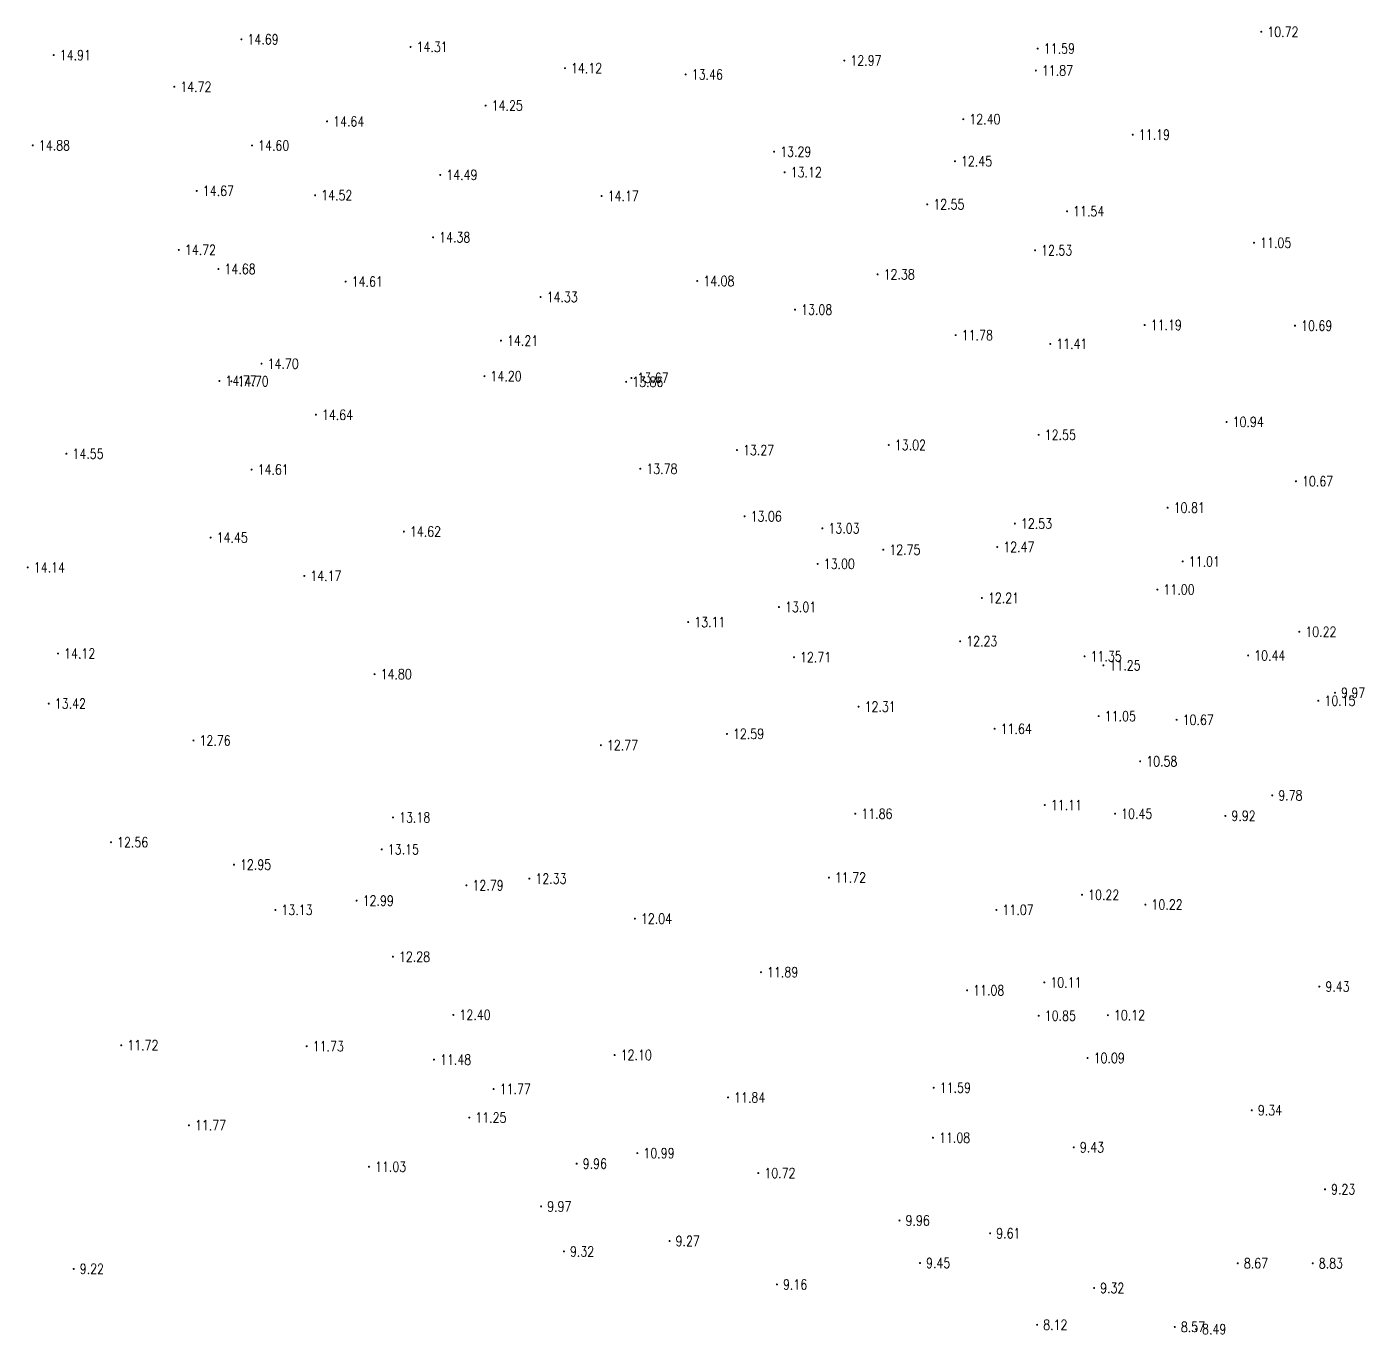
# Model space of a CAD drawing. Extents: x 476861 to 479475, y 2367369 to 2370541.
# Drawn here: x 478182.2 to 478314.7, y 2368228.1 to 2368357.6 of the extents above; entities that cross this region are included whole.
import ezdxf
from ezdxf.enums import TextEntityAlignment as Align

# ---------------------------------------------------------------- set-up
doc = ezdxf.new("R2010")
doc.units = 0
doc.header["$LTSCALE"] = 0.5
doc.layers.get('0').update_dxf_attribs({"linetype": 'CONTINUOUS'})
doc.layers.add('GCD', color=1, linetype='CONTINUOUS')
doc.styles.add('HZ', font='rs.shx', dxfattribs={"width": 0.8, "bigfont": 'hztxt.shx'})

# ---------------------------------------------------------------- blocks, each defined once
blk = doc.blocks.new('GC200')
at = {"linetype": 'Continuous', "const_width": 0.2, "flags": 128}
blk.add_lwpolyline([(-0.1, 0, 1), (0.1, 0, 1)], format="xyb", close=True, dxfattribs=at)

msp = doc.modelspace()

# ---------------------------------------------------------------- block references
at = {"layer": 'GCD', "linetype": 'Continuous'}
ref = msp.add_blockref('GC200', (478304.53, 2368357.055, 10.723), dxfattribs=dict(at, xscale=0.5, yscale=0.5, zscale=0.5))
ref.add_attrib('height', '10.72', dxfattribs={"linetype": 'Continuous', "height": 1, "style": 'HZ', "width": 0.8}).set_placement((478305.13, 2368357.055, 10.723), align=Align.MIDDLE_LEFT)
ref = msp.add_blockref('GC200', (478203.507, 2368356.311, 14.692), dxfattribs=dict(at, xscale=0.5, yscale=0.5, zscale=0.5))
ref.add_attrib('height', '14.69', dxfattribs={"linetype": 'Continuous', "height": 1, "style": 'HZ', "width": 0.8}).set_placement((478204.107, 2368356.311, 14.692), align=Align.MIDDLE_LEFT)
ref = msp.add_blockref('GC200', (478220.256, 2368355.558, 14.306), dxfattribs=dict(at, xscale=0.5, yscale=0.5, zscale=0.5))
ref.add_attrib('height', '14.31', dxfattribs={"linetype": 'Continuous', "height": 1, "style": 'HZ', "width": 0.8}).set_placement((478220.856, 2368355.558, 14.306), align=Align.MIDDLE_LEFT)
ref = msp.add_blockref('GC200', (478184.911, 2368354.748, 14.908), dxfattribs=dict(at, xscale=0.5, yscale=0.5, zscale=0.5))
ref.add_attrib('height', '14.91', dxfattribs={"linetype": 'Continuous', "height": 1, "style": 'HZ', "width": 0.8}).set_placement((478185.511, 2368354.748, 14.908), align=Align.MIDDLE_LEFT)
ref = msp.add_blockref('GC200', (478282.385, 2368355.396, 11.589), dxfattribs=dict(at, xscale=0.5, yscale=0.5, zscale=0.5))
ref.add_attrib('height', '11.59', dxfattribs={"linetype": 'Continuous', "height": 1, "style": 'HZ', "width": 0.8}).set_placement((478282.985, 2368355.396, 11.589), align=Align.MIDDLE_LEFT)
ref = msp.add_blockref('GC200', (478235.553, 2368353.454, 14.116), dxfattribs=dict(at, xscale=0.5, yscale=0.5, zscale=0.5))
ref.add_attrib('height', '14.12', dxfattribs={"linetype": 'Continuous', "height": 1, "style": 'HZ', "width": 0.8}).set_placement((478236.153, 2368353.454, 14.116), align=Align.MIDDLE_LEFT)
ref = msp.add_blockref('GC200', (478263.226, 2368354.208, 12.966), dxfattribs=dict(at, xscale=0.5, yscale=0.5, zscale=0.5))
ref.add_attrib('height', '12.97', dxfattribs={"linetype": 'Continuous', "height": 1, "style": 'HZ', "width": 0.8}).set_placement((478263.826, 2368354.208, 12.966), align=Align.MIDDLE_LEFT)
ref = msp.add_blockref('GC200', (478282.2, 2368353.222, 11.872), dxfattribs=dict(at, xscale=0.5, yscale=0.5, zscale=0.5))
ref.add_attrib('height', '11.87', dxfattribs={"linetype": 'Continuous', "height": 1, "style": 'HZ', "width": 0.8}).set_placement((478282.8, 2368353.222, 11.872), align=Align.MIDDLE_LEFT)
ref = msp.add_blockref('GC200', (478196.853, 2368351.612, 14.723), dxfattribs=dict(at, xscale=0.5, yscale=0.5, zscale=0.5))
ref.add_attrib('height', '14.72', dxfattribs={"linetype": 'Continuous', "height": 1, "style": 'HZ', "width": 0.8}).set_placement((478197.453, 2368351.612, 14.723), align=Align.MIDDLE_LEFT)
ref = msp.add_blockref('GC200', (478247.513, 2368352.833, 13.456), dxfattribs=dict(at, xscale=0.5, yscale=0.5, zscale=0.5))
ref.add_attrib('height', '13.46', dxfattribs={"linetype": 'Continuous', "height": 1, "style": 'HZ', "width": 0.8}).set_placement((478248.113, 2368352.833, 13.456), align=Align.MIDDLE_LEFT)
ref = msp.add_blockref('GC200', (478227.694, 2368349.755, 14.253), dxfattribs=dict(at, xscale=0.5, yscale=0.5, zscale=0.5))
ref.add_attrib('height', '14.25', dxfattribs={"linetype": 'Continuous', "height": 1, "style": 'HZ', "width": 0.8}).set_placement((478228.294, 2368349.755, 14.253), align=Align.MIDDLE_LEFT)
ref = msp.add_blockref('GC200', (478211.989, 2368348.184, 14.636), dxfattribs=dict(at, xscale=0.5, yscale=0.5, zscale=0.5))
ref.add_attrib('height', '14.64', dxfattribs={"linetype": 'Continuous', "height": 1, "style": 'HZ', "width": 0.8}).set_placement((478212.589, 2368348.184, 14.636), align=Align.MIDDLE_LEFT)
ref = msp.add_blockref('GC200', (478275.01, 2368348.403, 12.395), dxfattribs=dict(at, xscale=0.5, yscale=0.5, zscale=0.5))
ref.add_attrib('height', '12.40', dxfattribs={"linetype": 'Continuous', "height": 1, "style": 'HZ', "width": 0.8}).set_placement((478275.61, 2368348.403, 12.395), align=Align.MIDDLE_LEFT)
ref = msp.add_blockref('GC200', (478291.798, 2368346.865, 11.193), dxfattribs=dict(at, xscale=0.5, yscale=0.5, zscale=0.5))
ref.add_attrib('height', '11.19', dxfattribs={"linetype": 'Continuous', "height": 1, "style": 'HZ', "width": 0.8}).set_placement((478292.398, 2368346.865, 11.193), align=Align.MIDDLE_LEFT)
ref = msp.add_blockref('GC200', (478182.84, 2368345.805, 14.876), dxfattribs=dict(at, xscale=0.5, yscale=0.5, zscale=0.5))
ref.add_attrib('height', '14.88', dxfattribs={"linetype": 'Continuous', "height": 1, "style": 'HZ', "width": 0.8}).set_placement((478183.44, 2368345.805, 14.876), align=Align.MIDDLE_LEFT)
ref = msp.add_blockref('GC200', (478204.56, 2368345.798, 14.6), dxfattribs=dict(at, xscale=0.5, yscale=0.5, zscale=0.5))
ref.add_attrib('height', '14.60', dxfattribs={"linetype": 'Continuous', "height": 1, "style": 'HZ', "width": 0.8}).set_placement((478205.16, 2368345.798, 14.6), align=Align.MIDDLE_LEFT)
ref = msp.add_blockref('GC200', (478256.275, 2368345.178, 13.29), dxfattribs=dict(at, xscale=0.5, yscale=0.5, zscale=0.5))
ref.add_attrib('height', '13.29', dxfattribs={"linetype": 'Continuous', "height": 1, "style": 'HZ', "width": 0.8}).set_placement((478256.875, 2368345.178, 13.29), align=Align.MIDDLE_LEFT)
ref = msp.add_blockref('GC200', (478274.182, 2368344.241, 12.448), dxfattribs=dict(at, xscale=0.5, yscale=0.5, zscale=0.5))
ref.add_attrib('height', '12.45', dxfattribs={"linetype": 'Continuous', "height": 1, "style": 'HZ', "width": 0.8}).set_placement((478274.782, 2368344.241, 12.448), align=Align.MIDDLE_LEFT)
ref = msp.add_blockref('GC200', (478223.197, 2368342.888, 14.488), dxfattribs=dict(at, xscale=0.5, yscale=0.5, zscale=0.5))
ref.add_attrib('height', '14.49', dxfattribs={"linetype": 'Continuous', "height": 1, "style": 'HZ', "width": 0.8}).set_placement((478223.797, 2368342.888, 14.488), align=Align.MIDDLE_LEFT)
ref = msp.add_blockref('GC200', (478257.314, 2368343.145, 13.118), dxfattribs=dict(at, xscale=0.5, yscale=0.5, zscale=0.5))
ref.add_attrib('height', '13.12', dxfattribs={"linetype": 'Continuous', "height": 1, "style": 'HZ', "width": 0.8}).set_placement((478257.914, 2368343.145, 13.118), align=Align.MIDDLE_LEFT)
ref = msp.add_blockref('GC200', (478199.083, 2368341.305, 14.672), dxfattribs=dict(at, xscale=0.5, yscale=0.5, zscale=0.5))
ref.add_attrib('height', '14.67', dxfattribs={"linetype": 'Continuous', "height": 1, "style": 'HZ', "width": 0.8}).set_placement((478199.683, 2368341.305, 14.672), align=Align.MIDDLE_LEFT)
ref = msp.add_blockref('GC200', (478210.81, 2368340.873, 14.515), dxfattribs=dict(at, xscale=0.5, yscale=0.5, zscale=0.5))
ref.add_attrib('height', '14.52', dxfattribs={"linetype": 'Continuous', "height": 1, "style": 'HZ', "width": 0.8}).set_placement((478211.41, 2368340.873, 14.515), align=Align.MIDDLE_LEFT)
ref = msp.add_blockref('GC200', (478239.184, 2368340.795, 14.171), dxfattribs=dict(at, xscale=0.5, yscale=0.5, zscale=0.5))
ref.add_attrib('height', '14.17', dxfattribs={"linetype": 'Continuous', "height": 1, "style": 'HZ', "width": 0.8}).set_placement((478239.784, 2368340.795, 14.171), align=Align.MIDDLE_LEFT)
ref = msp.add_blockref('GC200', (478271.442, 2368339.968, 12.549), dxfattribs=dict(at, xscale=0.5, yscale=0.5, zscale=0.5))
ref.add_attrib('height', '12.55', dxfattribs={"linetype": 'Continuous', "height": 1, "style": 'HZ', "width": 0.8}).set_placement((478272.042, 2368339.968, 12.549), align=Align.MIDDLE_LEFT)
ref = msp.add_blockref('GC200', (478285.294, 2368339.286, 11.541), dxfattribs=dict(at, xscale=0.5, yscale=0.5, zscale=0.5))
ref.add_attrib('height', '11.54', dxfattribs={"linetype": 'Continuous', "height": 1, "style": 'HZ', "width": 0.8}).set_placement((478285.894, 2368339.286, 11.541), align=Align.MIDDLE_LEFT)
ref = msp.add_blockref('GC200', (478222.493, 2368336.706, 14.381), dxfattribs=dict(at, xscale=0.5, yscale=0.5, zscale=0.5))
ref.add_attrib('height', '14.38', dxfattribs={"linetype": 'Continuous', "height": 1, "style": 'HZ', "width": 0.8}).set_placement((478223.093, 2368336.706, 14.381), align=Align.MIDDLE_LEFT)
ref = msp.add_blockref('GC200', (478303.818, 2368336.165, 11.054), dxfattribs=dict(at, xscale=0.5, yscale=0.5, zscale=0.5))
ref.add_attrib('height', '11.05', dxfattribs={"linetype": 'Continuous', "height": 1, "style": 'HZ', "width": 0.8}).set_placement((478304.418, 2368336.165, 11.054), align=Align.MIDDLE_LEFT)
ref = msp.add_blockref('GC200', (478197.305, 2368335.458, 14.715), dxfattribs=dict(at, xscale=0.5, yscale=0.5, zscale=0.5))
ref.add_attrib('height', '14.72', dxfattribs={"linetype": 'Continuous', "height": 1, "style": 'HZ', "width": 0.8}).set_placement((478197.905, 2368335.458, 14.715), align=Align.MIDDLE_LEFT)
ref = msp.add_blockref('GC200', (478282.123, 2368335.418, 12.529), dxfattribs=dict(at, xscale=0.5, yscale=0.5, zscale=0.5))
ref.add_attrib('height', '12.53', dxfattribs={"linetype": 'Continuous', "height": 1, "style": 'HZ', "width": 0.8}).set_placement((478282.723, 2368335.418, 12.529), align=Align.MIDDLE_LEFT)
ref = msp.add_blockref('GC200', (478201.23, 2368333.567, 14.684), dxfattribs=dict(at, xscale=0.5, yscale=0.5, zscale=0.5))
ref.add_attrib('height', '14.68', dxfattribs={"linetype": 'Continuous', "height": 1, "style": 'HZ', "width": 0.8}).set_placement((478201.83, 2368333.567, 14.684), align=Align.MIDDLE_LEFT)
ref = msp.add_blockref('GC200', (478266.519, 2368333.032, 12.378), dxfattribs=dict(at, xscale=0.5, yscale=0.5, zscale=0.5))
ref.add_attrib('height', '12.38', dxfattribs={"linetype": 'Continuous', "height": 1, "style": 'HZ', "width": 0.8}).set_placement((478267.119, 2368333.032, 12.378), align=Align.MIDDLE_LEFT)
ref = msp.add_blockref('GC200', (478213.827, 2368332.322, 14.612), dxfattribs=dict(at, xscale=0.5, yscale=0.5, zscale=0.5))
ref.add_attrib('height', '14.61', dxfattribs={"linetype": 'Continuous', "height": 1, "style": 'HZ', "width": 0.8}).set_placement((478214.427, 2368332.322, 14.612), align=Align.MIDDLE_LEFT)
ref = msp.add_blockref('GC200', (478248.653, 2368332.379, 14.077), dxfattribs=dict(at, xscale=0.5, yscale=0.5, zscale=0.5))
ref.add_attrib('height', '14.08', dxfattribs={"linetype": 'Continuous', "height": 1, "style": 'HZ', "width": 0.8}).set_placement((478249.253, 2368332.379, 14.077), align=Align.MIDDLE_LEFT)
ref = msp.add_blockref('GC200', (478233.135, 2368330.793, 14.332), dxfattribs=dict(at, xscale=0.5, yscale=0.5, zscale=0.5))
ref.add_attrib('height', '14.33', dxfattribs={"linetype": 'Continuous', "height": 1, "style": 'HZ', "width": 0.8}).set_placement((478233.735, 2368330.793, 14.332), align=Align.MIDDLE_LEFT)
ref = msp.add_blockref('GC200', (478258.346, 2368329.542, 13.082), dxfattribs=dict(at, xscale=0.5, yscale=0.5, zscale=0.5))
ref.add_attrib('height', '13.08', dxfattribs={"linetype": 'Continuous', "height": 1, "style": 'HZ', "width": 0.8}).set_placement((478258.946, 2368329.542, 13.082), align=Align.MIDDLE_LEFT)
ref = msp.add_blockref('GC200', (478292.975, 2368328.021, 11.185), dxfattribs=dict(at, xscale=0.5, yscale=0.5, zscale=0.5))
ref.add_attrib('height', '11.19', dxfattribs={"linetype": 'Continuous', "height": 1, "style": 'HZ', "width": 0.8}).set_placement((478293.575, 2368328.021, 11.185), align=Align.MIDDLE_LEFT)
ref = msp.add_blockref('GC200', (478307.872, 2368327.959, 10.686), dxfattribs=dict(at, xscale=0.5, yscale=0.5, zscale=0.5))
ref.add_attrib('height', '10.69', dxfattribs={"linetype": 'Continuous', "height": 1, "style": 'HZ', "width": 0.8}).set_placement((478308.472, 2368327.959, 10.686), align=Align.MIDDLE_LEFT)
ref = msp.add_blockref('GC200', (478229.216, 2368326.474, 14.208), dxfattribs=dict(at, xscale=0.5, yscale=0.5, zscale=0.5))
ref.add_attrib('height', '14.21', dxfattribs={"linetype": 'Continuous', "height": 1, "style": 'HZ', "width": 0.8}).set_placement((478229.816, 2368326.474, 14.208), align=Align.MIDDLE_LEFT)
ref = msp.add_blockref('GC200', (478274.258, 2368327.016, 11.775), dxfattribs=dict(at, xscale=0.5, yscale=0.5, zscale=0.5))
ref.add_attrib('height', '11.78', dxfattribs={"linetype": 'Continuous', "height": 1, "style": 'HZ', "width": 0.8}).set_placement((478274.858, 2368327.016, 11.775), align=Align.MIDDLE_LEFT)
ref = msp.add_blockref('GC200', (478283.623, 2368326.152, 11.414), dxfattribs=dict(at, xscale=0.5, yscale=0.5, zscale=0.5))
ref.add_attrib('height', '11.41', dxfattribs={"linetype": 'Continuous', "height": 1, "style": 'HZ', "width": 0.8}).set_placement((478284.223, 2368326.152, 11.414), align=Align.MIDDLE_LEFT)
ref = msp.add_blockref('GC200', (478205.496, 2368324.187, 14.702), dxfattribs=dict(at, xscale=0.5, yscale=0.5, zscale=0.5))
ref.add_attrib('height', '14.70', dxfattribs={"linetype": 'Continuous', "height": 1, "style": 'HZ', "width": 0.8}).set_placement((478206.096, 2368324.187, 14.702), align=Align.MIDDLE_LEFT)
ref = msp.add_blockref('GC200', (478201.33, 2368322.484, 14.768), dxfattribs=dict(at, xscale=0.5, yscale=0.5, zscale=0.5))
ref.add_attrib('height', '14.77', dxfattribs={"linetype": 'Continuous', "height": 1, "style": 'HZ', "width": 0.8}).set_placement((478201.93, 2368322.484, 14.768), align=Align.MIDDLE_LEFT)
ref = msp.add_blockref('GC200', (478202.52, 2368322.444, 14.704), dxfattribs=dict(at, xscale=0.5, yscale=0.5, zscale=0.5))
ref.add_attrib('height', '14.70', dxfattribs={"linetype": 'Continuous', "height": 1, "style": 'HZ', "width": 0.8}).set_placement((478203.12, 2368322.444, 14.704), align=Align.MIDDLE_LEFT)
ref = msp.add_blockref('GC200', (478227.58, 2368322.955, 14.199), dxfattribs=dict(at, xscale=0.5, yscale=0.5, zscale=0.5))
ref.add_attrib('height', '14.20', dxfattribs={"linetype": 'Continuous', "height": 1, "style": 'HZ', "width": 0.8}).set_placement((478228.18, 2368322.955, 14.199), align=Align.MIDDLE_LEFT)
ref = msp.add_blockref('GC200', (478242.138, 2368322.782, 13.666), dxfattribs=dict(at, xscale=0.5, yscale=0.5, zscale=0.5))
ref.add_attrib('height', '13.67', dxfattribs={"linetype": 'Continuous', "height": 1, "style": 'HZ', "width": 0.8}).set_placement((478242.738, 2368322.782, 13.666), align=Align.MIDDLE_LEFT)
ref = msp.add_blockref('GC200', (478241.616, 2368322.394, 13.86), dxfattribs=dict(at, xscale=0.5, yscale=0.5, zscale=0.5))
ref.add_attrib('height', '13.86', dxfattribs={"linetype": 'Continuous', "height": 1, "style": 'HZ', "width": 0.8}).set_placement((478242.216, 2368322.394, 13.86), align=Align.MIDDLE_LEFT)
ref = msp.add_blockref('GC200', (478210.88, 2368319.133, 14.637), dxfattribs=dict(at, xscale=0.5, yscale=0.5, zscale=0.5))
ref.add_attrib('height', '14.64', dxfattribs={"linetype": 'Continuous', "height": 1, "style": 'HZ', "width": 0.8}).set_placement((478211.48, 2368319.133, 14.637), align=Align.MIDDLE_LEFT)
ref = msp.add_blockref('GC200', (478282.481, 2368317.147, 12.553), dxfattribs=dict(at, xscale=0.5, yscale=0.5, zscale=0.5))
ref.add_attrib('height', '12.55', dxfattribs={"linetype": 'Continuous', "height": 1, "style": 'HZ', "width": 0.8}).set_placement((478283.081, 2368317.147, 12.553), align=Align.MIDDLE_LEFT)
ref = msp.add_blockref('GC200', (478301.093, 2368318.425, 10.943), dxfattribs=dict(at, xscale=0.5, yscale=0.5, zscale=0.5))
ref.add_attrib('height', '10.94', dxfattribs={"linetype": 'Continuous', "height": 1, "style": 'HZ', "width": 0.8}).set_placement((478301.693, 2368318.425, 10.943), align=Align.MIDDLE_LEFT)
ref = msp.add_blockref('GC200', (478267.633, 2368316.142, 13.022), dxfattribs=dict(at, xscale=0.5, yscale=0.5, zscale=0.5))
ref.add_attrib('height', '13.02', dxfattribs={"linetype": 'Continuous', "height": 1, "style": 'HZ', "width": 0.8}).set_placement((478268.233, 2368316.142, 13.022), align=Align.MIDDLE_LEFT)
ref = msp.add_blockref('GC200', (478186.169, 2368315.274, 14.55), dxfattribs=dict(at, xscale=0.5, yscale=0.5, zscale=0.5))
ref.add_attrib('height', '14.55', dxfattribs={"linetype": 'Continuous', "height": 1, "style": 'HZ', "width": 0.8}).set_placement((478186.769, 2368315.274, 14.55), align=Align.MIDDLE_LEFT)
ref = msp.add_blockref('GC200', (478252.592, 2368315.637, 13.269), dxfattribs=dict(at, xscale=0.5, yscale=0.5, zscale=0.5))
ref.add_attrib('height', '13.27', dxfattribs={"linetype": 'Continuous', "height": 1, "style": 'HZ', "width": 0.8}).set_placement((478253.192, 2368315.637, 13.269), align=Align.MIDDLE_LEFT)
ref = msp.add_blockref('GC200', (478204.509, 2368313.708, 14.605), dxfattribs=dict(at, xscale=0.5, yscale=0.5, zscale=0.5))
ref.add_attrib('height', '14.61', dxfattribs={"linetype": 'Continuous', "height": 1, "style": 'HZ', "width": 0.8}).set_placement((478205.109, 2368313.708, 14.605), align=Align.MIDDLE_LEFT)
ref = msp.add_blockref('GC200', (478243.016, 2368313.785, 13.776), dxfattribs=dict(at, xscale=0.5, yscale=0.5, zscale=0.5))
ref.add_attrib('height', '13.78', dxfattribs={"linetype": 'Continuous', "height": 1, "style": 'HZ', "width": 0.8}).set_placement((478243.616, 2368313.785, 13.776), align=Align.MIDDLE_LEFT)
ref = msp.add_blockref('GC200', (478307.965, 2368312.547, 10.667), dxfattribs=dict(at, xscale=0.5, yscale=0.5, zscale=0.5))
ref.add_attrib('height', '10.67', dxfattribs={"linetype": 'Continuous', "height": 1, "style": 'HZ', "width": 0.8}).set_placement((478308.565, 2368312.547, 10.667), align=Align.MIDDLE_LEFT)
ref = msp.add_blockref('GC200', (478295.251, 2368309.93, 10.809), dxfattribs=dict(at, xscale=0.5, yscale=0.5, zscale=0.5))
ref.add_attrib('height', '10.81', dxfattribs={"linetype": 'Continuous', "height": 1, "style": 'HZ', "width": 0.8}).set_placement((478295.851, 2368309.93, 10.809), align=Align.MIDDLE_LEFT)
ref = msp.add_blockref('GC200', (478253.346, 2368309.079, 13.063), dxfattribs=dict(at, xscale=0.5, yscale=0.5, zscale=0.5))
ref.add_attrib('height', '13.06', dxfattribs={"linetype": 'Continuous', "height": 1, "style": 'HZ', "width": 0.8}).set_placement((478253.946, 2368309.079, 13.063), align=Align.MIDDLE_LEFT)
ref = msp.add_blockref('GC200', (478261.055, 2368307.887, 13.025), dxfattribs=dict(at, xscale=0.5, yscale=0.5, zscale=0.5))
ref.add_attrib('height', '13.03', dxfattribs={"linetype": 'Continuous', "height": 1, "style": 'HZ', "width": 0.8}).set_placement((478261.655, 2368307.887, 13.025), align=Align.MIDDLE_LEFT)
ref = msp.add_blockref('GC200', (478280.119, 2368308.359, 12.533), dxfattribs=dict(at, xscale=0.5, yscale=0.5, zscale=0.5))
ref.add_attrib('height', '12.53', dxfattribs={"linetype": 'Continuous', "height": 1, "style": 'HZ', "width": 0.8}).set_placement((478280.719, 2368308.359, 12.533), align=Align.MIDDLE_LEFT)
ref = msp.add_blockref('GC200', (478200.449, 2368306.976, 14.452), dxfattribs=dict(at, xscale=0.5, yscale=0.5, zscale=0.5))
ref.add_attrib('height', '14.45', dxfattribs={"linetype": 'Continuous', "height": 1, "style": 'HZ', "width": 0.8}).set_placement((478201.049, 2368306.976, 14.452), align=Align.MIDDLE_LEFT)
ref = msp.add_blockref('GC200', (478219.595, 2368307.568, 14.619), dxfattribs=dict(at, xscale=0.5, yscale=0.5, zscale=0.5))
ref.add_attrib('height', '14.62', dxfattribs={"linetype": 'Continuous', "height": 1, "style": 'HZ', "width": 0.8}).set_placement((478220.195, 2368307.568, 14.619), align=Align.MIDDLE_LEFT)
ref = msp.add_blockref('GC200', (478267.084, 2368305.768, 12.749), dxfattribs=dict(at, xscale=0.5, yscale=0.5, zscale=0.5))
ref.add_attrib('height', '12.75', dxfattribs={"linetype": 'Continuous', "height": 1, "style": 'HZ', "width": 0.8}).set_placement((478267.684, 2368305.768, 12.749), align=Align.MIDDLE_LEFT)
ref = msp.add_blockref('GC200', (478278.37, 2368306.043, 12.469), dxfattribs=dict(at, xscale=0.5, yscale=0.5, zscale=0.5))
ref.add_attrib('height', '12.47', dxfattribs={"linetype": 'Continuous', "height": 1, "style": 'HZ', "width": 0.8}).set_placement((478278.97, 2368306.043, 12.469), align=Align.MIDDLE_LEFT)
ref = msp.add_blockref('GC200', (478182.341, 2368304.016, 14.14), dxfattribs=dict(at, xscale=0.5, yscale=0.5, zscale=0.5))
ref.add_attrib('height', '14.14', dxfattribs={"linetype": 'Continuous', "height": 1, "style": 'HZ', "width": 0.8}).set_placement((478182.941, 2368304.016, 14.14), align=Align.MIDDLE_LEFT)
ref = msp.add_blockref('GC200', (478260.586, 2368304.367, 12.997), dxfattribs=dict(at, xscale=0.5, yscale=0.5, zscale=0.5))
ref.add_attrib('height', '13.00', dxfattribs={"linetype": 'Continuous', "height": 1, "style": 'HZ', "width": 0.8}).set_placement((478261.186, 2368304.367, 12.997), align=Align.MIDDLE_LEFT)
ref = msp.add_blockref('GC200', (478296.748, 2368304.607, 11.008), dxfattribs=dict(at, xscale=0.5, yscale=0.5, zscale=0.5))
ref.add_attrib('height', '11.01', dxfattribs={"linetype": 'Continuous', "height": 1, "style": 'HZ', "width": 0.8}).set_placement((478297.348, 2368304.607, 11.008), align=Align.MIDDLE_LEFT)
ref = msp.add_blockref('GC200', (478209.733, 2368303.179, 14.17), dxfattribs=dict(at, xscale=0.5, yscale=0.5, zscale=0.5))
ref.add_attrib('height', '14.17', dxfattribs={"linetype": 'Continuous', "height": 1, "style": 'HZ', "width": 0.8}).set_placement((478210.333, 2368303.179, 14.17), align=Align.MIDDLE_LEFT)
ref = msp.add_blockref('GC200', (478294.243, 2368301.828, 11.002), dxfattribs=dict(at, xscale=0.5, yscale=0.5, zscale=0.5))
ref.add_attrib('height', '11.00', dxfattribs={"linetype": 'Continuous', "height": 1, "style": 'HZ', "width": 0.8}).set_placement((478294.843, 2368301.828, 11.002), align=Align.MIDDLE_LEFT)
ref = msp.add_blockref('GC200', (478256.753, 2368300.094, 13.007), dxfattribs=dict(at, xscale=0.5, yscale=0.5, zscale=0.5))
ref.add_attrib('height', '13.01', dxfattribs={"linetype": 'Continuous', "height": 1, "style": 'HZ', "width": 0.8}).set_placement((478257.353, 2368300.094, 13.007), align=Align.MIDDLE_LEFT)
ref = msp.add_blockref('GC200', (478276.855, 2368300.989, 12.205), dxfattribs=dict(at, xscale=0.5, yscale=0.5, zscale=0.5))
ref.add_attrib('height', '12.21', dxfattribs={"linetype": 'Continuous', "height": 1, "style": 'HZ', "width": 0.8}).set_placement((478277.455, 2368300.989, 12.205), align=Align.MIDDLE_LEFT)
ref = msp.add_blockref('GC200', (478247.76, 2368298.604, 13.109), dxfattribs=dict(at, xscale=0.5, yscale=0.5, zscale=0.5))
ref.add_attrib('height', '13.11', dxfattribs={"linetype": 'Continuous', "height": 1, "style": 'HZ', "width": 0.8}).set_placement((478248.36, 2368298.604, 13.109), align=Align.MIDDLE_LEFT)
ref = msp.add_blockref('GC200', (478308.294, 2368297.646, 10.22), dxfattribs=dict(at, xscale=0.5, yscale=0.5, zscale=0.5))
ref.add_attrib('height', '10.22', dxfattribs={"linetype": 'Continuous', "height": 1, "style": 'HZ', "width": 0.8}).set_placement((478308.894, 2368297.646, 10.22), align=Align.MIDDLE_LEFT)
ref = msp.add_blockref('GC200', (478274.702, 2368296.703, 12.225), dxfattribs=dict(at, xscale=0.5, yscale=0.5, zscale=0.5))
ref.add_attrib('height', '12.23', dxfattribs={"linetype": 'Continuous', "height": 1, "style": 'HZ', "width": 0.8}).set_placement((478275.302, 2368296.703, 12.225), align=Align.MIDDLE_LEFT)
ref = msp.add_blockref('GC200', (478185.341, 2368295.492, 14.12), dxfattribs=dict(at, xscale=0.5, yscale=0.5, zscale=0.5))
ref.add_attrib('height', '14.12', dxfattribs={"linetype": 'Continuous', "height": 1, "style": 'HZ', "width": 0.8}).set_placement((478185.941, 2368295.492, 14.12), align=Align.MIDDLE_LEFT)
ref = msp.add_blockref('GC200', (478258.239, 2368295.127, 12.712), dxfattribs=dict(at, xscale=0.5, yscale=0.5, zscale=0.5))
ref.add_attrib('height', '12.71', dxfattribs={"linetype": 'Continuous', "height": 1, "style": 'HZ', "width": 0.8}).set_placement((478258.839, 2368295.127, 12.712), align=Align.MIDDLE_LEFT)
ref = msp.add_blockref('GC200', (478287.02, 2368295.215, 11.349), dxfattribs=dict(at, xscale=0.5, yscale=0.5, zscale=0.5))
ref.add_attrib('height', '11.35', dxfattribs={"linetype": 'Continuous', "height": 1, "style": 'HZ', "width": 0.8}).set_placement((478287.62, 2368295.215, 11.349), align=Align.MIDDLE_LEFT)
ref = msp.add_blockref('GC200', (478303.229, 2368295.299, 10.441), dxfattribs=dict(at, xscale=0.5, yscale=0.5, zscale=0.5))
ref.add_attrib('height', '10.44', dxfattribs={"linetype": 'Continuous', "height": 1, "style": 'HZ', "width": 0.8}).set_placement((478303.829, 2368295.299, 10.441), align=Align.MIDDLE_LEFT)
ref = msp.add_blockref('GC200', (478216.693, 2368293.446, 14.796), dxfattribs=dict(at, xscale=0.5, yscale=0.5, zscale=0.5))
ref.add_attrib('height', '14.80', dxfattribs={"linetype": 'Continuous', "height": 1, "style": 'HZ', "width": 0.8}).set_placement((478217.293, 2368293.446, 14.796), align=Align.MIDDLE_LEFT)
ref = msp.add_blockref('GC200', (478288.894, 2368294.316, 11.252), dxfattribs=dict(at, xscale=0.5, yscale=0.5, zscale=0.5))
ref.add_attrib('height', '11.25', dxfattribs={"linetype": 'Continuous', "height": 1, "style": 'HZ', "width": 0.8}).set_placement((478289.494, 2368294.316, 11.252), align=Align.MIDDLE_LEFT)
ref = msp.add_blockref('GC200', (478310.18, 2368290.815, 10.147), dxfattribs=dict(at, xscale=0.5, yscale=0.5, zscale=0.5))
ref.add_attrib('height', '10.15', dxfattribs={"linetype": 'Continuous', "height": 1, "style": 'HZ', "width": 0.8}).set_placement((478310.78, 2368290.815, 10.147), align=Align.MIDDLE_LEFT)
ref = msp.add_blockref('GC200', (478311.833, 2368291.602, 9.965), dxfattribs=dict(at, xscale=0.5, yscale=0.5, zscale=0.5))
ref.add_attrib('height', '9.97', dxfattribs={"linetype": 'Continuous', "height": 1, "style": 'HZ', "width": 0.8}).set_placement((478312.433, 2368291.602, 9.965), align=Align.MIDDLE_LEFT)
ref = msp.add_blockref('GC200', (478184.422, 2368290.532, 13.42), dxfattribs=dict(at, xscale=0.5, yscale=0.5, zscale=0.5))
ref.add_attrib('height', '13.42', dxfattribs={"linetype": 'Continuous', "height": 1, "style": 'HZ', "width": 0.8}).set_placement((478185.022, 2368290.532, 13.42), align=Align.MIDDLE_LEFT)
ref = msp.add_blockref('GC200', (478264.634, 2368290.224, 12.314), dxfattribs=dict(at, xscale=0.5, yscale=0.5, zscale=0.5))
ref.add_attrib('height', '12.31', dxfattribs={"linetype": 'Continuous', "height": 1, "style": 'HZ', "width": 0.8}).set_placement((478265.234, 2368290.224, 12.314), align=Align.MIDDLE_LEFT)
ref = msp.add_blockref('GC200', (478278.112, 2368288.036, 11.644), dxfattribs=dict(at, xscale=0.5, yscale=0.5, zscale=0.5))
ref.add_attrib('height', '11.64', dxfattribs={"linetype": 'Continuous', "height": 1, "style": 'HZ', "width": 0.8}).set_placement((478278.712, 2368288.036, 11.644), align=Align.MIDDLE_LEFT)
ref = msp.add_blockref('GC200', (478288.425, 2368289.288, 11.054), dxfattribs=dict(at, xscale=0.5, yscale=0.5, zscale=0.5))
ref.add_attrib('height', '11.05', dxfattribs={"linetype": 'Continuous', "height": 1, "style": 'HZ', "width": 0.8}).set_placement((478289.025, 2368289.288, 11.054), align=Align.MIDDLE_LEFT)
ref = msp.add_blockref('GC200', (478296.14, 2368288.926, 10.674), dxfattribs=dict(at, xscale=0.5, yscale=0.5, zscale=0.5))
ref.add_attrib('height', '10.67', dxfattribs={"linetype": 'Continuous', "height": 1, "style": 'HZ', "width": 0.8}).set_placement((478296.74, 2368288.926, 10.674), align=Align.MIDDLE_LEFT)
ref = msp.add_blockref('GC200', (478198.757, 2368286.879, 12.76), dxfattribs=dict(at, xscale=0.5, yscale=0.5, zscale=0.5))
ref.add_attrib('height', '12.76', dxfattribs={"linetype": 'Continuous', "height": 1, "style": 'HZ', "width": 0.8}).set_placement((478199.357, 2368286.879, 12.76), align=Align.MIDDLE_LEFT)
ref = msp.add_blockref('GC200', (478251.596, 2368287.534, 12.593), dxfattribs=dict(at, xscale=0.5, yscale=0.5, zscale=0.5))
ref.add_attrib('height', '12.59', dxfattribs={"linetype": 'Continuous', "height": 1, "style": 'HZ', "width": 0.8}).set_placement((478252.196, 2368287.534, 12.593), align=Align.MIDDLE_LEFT)
ref = msp.add_blockref('GC200', (478239.11, 2368286.414, 12.766), dxfattribs=dict(at, xscale=0.5, yscale=0.5, zscale=0.5))
ref.add_attrib('height', '12.77', dxfattribs={"linetype": 'Continuous', "height": 1, "style": 'HZ', "width": 0.8}).set_placement((478239.71, 2368286.414, 12.766), align=Align.MIDDLE_LEFT)
ref = msp.add_blockref('GC200', (478292.533, 2368284.814, 10.582), dxfattribs=dict(at, xscale=0.5, yscale=0.5, zscale=0.5))
ref.add_attrib('height', '10.58', dxfattribs={"linetype": 'Continuous', "height": 1, "style": 'HZ', "width": 0.8}).set_placement((478293.133, 2368284.814, 10.582), align=Align.MIDDLE_LEFT)
ref = msp.add_blockref('GC200', (478305.615, 2368281.441, 9.779), dxfattribs=dict(at, xscale=0.5, yscale=0.5, zscale=0.5))
ref.add_attrib('height', '9.78', dxfattribs={"linetype": 'Continuous', "height": 1, "style": 'HZ', "width": 0.8}).set_placement((478306.215, 2368281.441, 9.779), align=Align.MIDDLE_LEFT)
ref = msp.add_blockref('GC200', (478283.087, 2368280.486, 11.107), dxfattribs=dict(at, xscale=0.5, yscale=0.5, zscale=0.5))
ref.add_attrib('height', '11.11', dxfattribs={"linetype": 'Continuous', "height": 1, "style": 'HZ', "width": 0.8}).set_placement((478283.687, 2368280.486, 11.107), align=Align.MIDDLE_LEFT)
ref = msp.add_blockref('GC200', (478218.522, 2368279.26, 13.177), dxfattribs=dict(at, xscale=0.5, yscale=0.5, zscale=0.5))
ref.add_attrib('height', '13.18', dxfattribs={"linetype": 'Continuous', "height": 1, "style": 'HZ', "width": 0.8}).set_placement((478219.122, 2368279.26, 13.177), align=Align.MIDDLE_LEFT)
ref = msp.add_blockref('GC200', (478264.311, 2368279.627, 11.856), dxfattribs=dict(at, xscale=0.5, yscale=0.5, zscale=0.5))
ref.add_attrib('height', '11.86', dxfattribs={"linetype": 'Continuous', "height": 1, "style": 'HZ', "width": 0.8}).set_placement((478264.911, 2368279.627, 11.856), align=Align.MIDDLE_LEFT)
ref = msp.add_blockref('GC200', (478290.049, 2368279.628, 10.45), dxfattribs=dict(at, xscale=0.5, yscale=0.5, zscale=0.5))
ref.add_attrib('height', '10.45', dxfattribs={"linetype": 'Continuous', "height": 1, "style": 'HZ', "width": 0.8}).set_placement((478290.649, 2368279.628, 10.45), align=Align.MIDDLE_LEFT)
ref = msp.add_blockref('GC200', (478300.975, 2368279.416, 9.924), dxfattribs=dict(at, xscale=0.5, yscale=0.5, zscale=0.5))
ref.add_attrib('height', '9.92', dxfattribs={"linetype": 'Continuous', "height": 1, "style": 'HZ', "width": 0.8}).set_placement((478301.575, 2368279.416, 9.924), align=Align.MIDDLE_LEFT)
ref = msp.add_blockref('GC200', (478190.586, 2368276.806, 12.56), dxfattribs=dict(at, xscale=0.5, yscale=0.5, zscale=0.5))
ref.add_attrib('height', '12.56', dxfattribs={"linetype": 'Continuous', "height": 1, "style": 'HZ', "width": 0.8}).set_placement((478191.186, 2368276.806, 12.56), align=Align.MIDDLE_LEFT)
ref = msp.add_blockref('GC200', (478217.405, 2368276.094, 13.148), dxfattribs=dict(at, xscale=0.5, yscale=0.5, zscale=0.5))
ref.add_attrib('height', '13.15', dxfattribs={"linetype": 'Continuous', "height": 1, "style": 'HZ', "width": 0.8}).set_placement((478218.005, 2368276.094, 13.148), align=Align.MIDDLE_LEFT)
ref = msp.add_blockref('GC200', (478202.766, 2368274.582, 12.946), dxfattribs=dict(at, xscale=0.5, yscale=0.5, zscale=0.5))
ref.add_attrib('height', '12.95', dxfattribs={"linetype": 'Continuous', "height": 1, "style": 'HZ', "width": 0.8}).set_placement((478203.366, 2368274.582, 12.946), align=Align.MIDDLE_LEFT)
ref = msp.add_blockref('GC200', (478225.796, 2368272.536, 12.788), dxfattribs=dict(at, xscale=0.5, yscale=0.5, zscale=0.5))
ref.add_attrib('height', '12.79', dxfattribs={"linetype": 'Continuous', "height": 1, "style": 'HZ', "width": 0.8}).set_placement((478226.396, 2368272.536, 12.788), align=Align.MIDDLE_LEFT)
ref = msp.add_blockref('GC200', (478232.025, 2368273.201, 12.327), dxfattribs=dict(at, xscale=0.5, yscale=0.5, zscale=0.5))
ref.add_attrib('height', '12.33', dxfattribs={"linetype": 'Continuous', "height": 1, "style": 'HZ', "width": 0.8}).set_placement((478232.625, 2368273.201, 12.327), align=Align.MIDDLE_LEFT)
ref = msp.add_blockref('GC200', (478261.696, 2368273.304, 11.723), dxfattribs=dict(at, xscale=0.5, yscale=0.5, zscale=0.5))
ref.add_attrib('height', '11.72', dxfattribs={"linetype": 'Continuous', "height": 1, "style": 'HZ', "width": 0.8}).set_placement((478262.296, 2368273.304, 11.723), align=Align.MIDDLE_LEFT)
ref = msp.add_blockref('GC200', (478214.914, 2368271.021, 12.993), dxfattribs=dict(at, xscale=0.5, yscale=0.5, zscale=0.5))
ref.add_attrib('height', '12.99', dxfattribs={"linetype": 'Continuous', "height": 1, "style": 'HZ', "width": 0.8}).set_placement((478215.514, 2368271.021, 12.993), align=Align.MIDDLE_LEFT)
ref = msp.add_blockref('GC200', (478286.778, 2368271.598, 10.215), dxfattribs=dict(at, xscale=0.5, yscale=0.5, zscale=0.5))
ref.add_attrib('height', '10.22', dxfattribs={"linetype": 'Continuous', "height": 1, "style": 'HZ', "width": 0.8}).set_placement((478287.378, 2368271.598, 10.215), align=Align.MIDDLE_LEFT)
ref = msp.add_blockref('GC200', (478206.875, 2368270.101, 13.125), dxfattribs=dict(at, xscale=0.5, yscale=0.5, zscale=0.5))
ref.add_attrib('height', '13.13', dxfattribs={"linetype": 'Continuous', "height": 1, "style": 'HZ', "width": 0.8}).set_placement((478207.475, 2368270.101, 13.125), align=Align.MIDDLE_LEFT)
ref = msp.add_blockref('GC200', (478278.297, 2368270.104, 11.072), dxfattribs=dict(at, xscale=0.5, yscale=0.5, zscale=0.5))
ref.add_attrib('height', '11.07', dxfattribs={"linetype": 'Continuous', "height": 1, "style": 'HZ', "width": 0.8}).set_placement((478278.897, 2368270.104, 11.072), align=Align.MIDDLE_LEFT)
ref = msp.add_blockref('GC200', (478293.058, 2368270.63, 10.215), dxfattribs=dict(at, xscale=0.5, yscale=0.5, zscale=0.5))
ref.add_attrib('height', '10.22', dxfattribs={"linetype": 'Continuous', "height": 1, "style": 'HZ', "width": 0.8}).set_placement((478293.658, 2368270.63, 10.215), align=Align.MIDDLE_LEFT)
ref = msp.add_blockref('GC200', (478242.478, 2368269.234, 12.038), dxfattribs=dict(at, xscale=0.5, yscale=0.5, zscale=0.5))
ref.add_attrib('height', '12.04', dxfattribs={"linetype": 'Continuous', "height": 1, "style": 'HZ', "width": 0.8}).set_placement((478243.078, 2368269.234, 12.038), align=Align.MIDDLE_LEFT)
ref = msp.add_blockref('GC200', (478218.507, 2368265.466, 12.276), dxfattribs=dict(at, xscale=0.5, yscale=0.5, zscale=0.5))
ref.add_attrib('height', '12.28', dxfattribs={"linetype": 'Continuous', "height": 1, "style": 'HZ', "width": 0.8}).set_placement((478219.107, 2368265.466, 12.276), align=Align.MIDDLE_LEFT)
ref = msp.add_blockref('GC200', (478254.974, 2368263.932, 11.888), dxfattribs=dict(at, xscale=0.5, yscale=0.5, zscale=0.5))
ref.add_attrib('height', '11.89', dxfattribs={"linetype": 'Continuous', "height": 1, "style": 'HZ', "width": 0.8}).set_placement((478255.574, 2368263.932, 11.888), align=Align.MIDDLE_LEFT)
ref = msp.add_blockref('GC200', (478283.035, 2368262.919, 10.107), dxfattribs=dict(at, xscale=0.5, yscale=0.5, zscale=0.5))
ref.add_attrib('height', '10.11', dxfattribs={"linetype": 'Continuous', "height": 1, "style": 'HZ', "width": 0.8}).set_placement((478283.635, 2368262.919, 10.107), align=Align.MIDDLE_LEFT)
ref = msp.add_blockref('GC200', (478275.389, 2368262.137, 11.078), dxfattribs=dict(at, xscale=0.5, yscale=0.5, zscale=0.5))
ref.add_attrib('height', '11.08', dxfattribs={"linetype": 'Continuous', "height": 1, "style": 'HZ', "width": 0.8}).set_placement((478275.989, 2368262.137, 11.078), align=Align.MIDDLE_LEFT)
ref = msp.add_blockref('GC200', (478310.278, 2368262.51, 9.433), dxfattribs=dict(at, xscale=0.5, yscale=0.5, zscale=0.5))
ref.add_attrib('height', '9.43', dxfattribs={"linetype": 'Continuous', "height": 1, "style": 'HZ', "width": 0.8}).set_placement((478310.878, 2368262.51, 9.433), align=Align.MIDDLE_LEFT)
ref = msp.add_blockref('GC200', (478224.505, 2368259.709, 12.4), dxfattribs=dict(at, xscale=0.5, yscale=0.5, zscale=0.5))
ref.add_attrib('height', '12.40', dxfattribs={"linetype": 'Continuous', "height": 1, "style": 'HZ', "width": 0.8}).set_placement((478225.105, 2368259.709, 12.4), align=Align.MIDDLE_LEFT)
ref = msp.add_blockref('GC200', (478282.48, 2368259.623, 10.847), dxfattribs=dict(at, xscale=0.5, yscale=0.5, zscale=0.5))
ref.add_attrib('height', '10.85', dxfattribs={"linetype": 'Continuous', "height": 1, "style": 'HZ', "width": 0.8}).set_placement((478283.08, 2368259.623, 10.847), align=Align.MIDDLE_LEFT)
ref = msp.add_blockref('GC200', (478289.333, 2368259.678, 10.121), dxfattribs=dict(at, xscale=0.5, yscale=0.5, zscale=0.5))
ref.add_attrib('height', '10.12', dxfattribs={"linetype": 'Continuous', "height": 1, "style": 'HZ', "width": 0.8}).set_placement((478289.933, 2368259.678, 10.121), align=Align.MIDDLE_LEFT)
ref = msp.add_blockref('GC200', (478191.599, 2368256.702, 11.72), dxfattribs=dict(at, xscale=0.5, yscale=0.5, zscale=0.5))
ref.add_attrib('height', '11.72', dxfattribs={"linetype": 'Continuous', "height": 1, "style": 'HZ', "width": 0.8}).set_placement((478192.199, 2368256.702, 11.72), align=Align.MIDDLE_LEFT)
ref = msp.add_blockref('GC200', (478209.968, 2368256.599, 11.73), dxfattribs=dict(at, xscale=0.5, yscale=0.5, zscale=0.5))
ref.add_attrib('height', '11.73', dxfattribs={"linetype": 'Continuous', "height": 1, "style": 'HZ', "width": 0.8}).set_placement((478210.568, 2368256.599, 11.73), align=Align.MIDDLE_LEFT)
ref = msp.add_blockref('GC200', (478222.577, 2368255.278, 11.483), dxfattribs=dict(at, xscale=0.5, yscale=0.5, zscale=0.5))
ref.add_attrib('height', '11.48', dxfattribs={"linetype": 'Continuous', "height": 1, "style": 'HZ', "width": 0.8}).set_placement((478223.177, 2368255.278, 11.483), align=Align.MIDDLE_LEFT)
ref = msp.add_blockref('GC200', (478240.472, 2368255.731, 12.101), dxfattribs=dict(at, xscale=0.5, yscale=0.5, zscale=0.5))
ref.add_attrib('height', '12.10', dxfattribs={"linetype": 'Continuous', "height": 1, "style": 'HZ', "width": 0.8}).set_placement((478241.072, 2368255.731, 12.101), align=Align.MIDDLE_LEFT)
ref = msp.add_blockref('GC200', (478287.322, 2368255.439, 10.087), dxfattribs=dict(at, xscale=0.5, yscale=0.5, zscale=0.5))
ref.add_attrib('height', '10.09', dxfattribs={"linetype": 'Continuous', "height": 1, "style": 'HZ', "width": 0.8}).set_placement((478287.922, 2368255.439, 10.087), align=Align.MIDDLE_LEFT)
ref = msp.add_blockref('GC200', (478228.486, 2368252.367, 11.772), dxfattribs=dict(at, xscale=0.5, yscale=0.5, zscale=0.5))
ref.add_attrib('height', '11.77', dxfattribs={"linetype": 'Continuous', "height": 1, "style": 'HZ', "width": 0.8}).set_placement((478229.086, 2368252.367, 11.772), align=Align.MIDDLE_LEFT)
ref = msp.add_blockref('GC200', (478272.081, 2368252.494, 11.589), dxfattribs=dict(at, xscale=0.5, yscale=0.5, zscale=0.5))
ref.add_attrib('height', '11.59', dxfattribs={"linetype": 'Continuous', "height": 1, "style": 'HZ', "width": 0.8}).set_placement((478272.681, 2368252.494, 11.589), align=Align.MIDDLE_LEFT)
ref = msp.add_blockref('GC200', (478251.712, 2368251.529, 11.838), dxfattribs=dict(at, xscale=0.5, yscale=0.5, zscale=0.5))
ref.add_attrib('height', '11.84', dxfattribs={"linetype": 'Continuous', "height": 1, "style": 'HZ', "width": 0.8}).set_placement((478252.312, 2368251.529, 11.838), align=Align.MIDDLE_LEFT)
ref = msp.add_blockref('GC200', (478303.589, 2368250.261, 9.344), dxfattribs=dict(at, xscale=0.5, yscale=0.5, zscale=0.5))
ref.add_attrib('height', '9.34', dxfattribs={"linetype": 'Continuous', "height": 1, "style": 'HZ', "width": 0.8}).set_placement((478304.189, 2368250.261, 9.344), align=Align.MIDDLE_LEFT)
ref = msp.add_blockref('GC200', (478198.303, 2368248.779, 11.765), dxfattribs=dict(at, xscale=0.5, yscale=0.5, zscale=0.5))
ref.add_attrib('height', '11.77', dxfattribs={"linetype": 'Continuous', "height": 1, "style": 'HZ', "width": 0.8}).set_placement((478198.903, 2368248.779, 11.765), align=Align.MIDDLE_LEFT)
ref = msp.add_blockref('GC200', (478226.075, 2368249.543, 11.251), dxfattribs=dict(at, xscale=0.5, yscale=0.5, zscale=0.5))
ref.add_attrib('height', '11.25', dxfattribs={"linetype": 'Continuous', "height": 1, "style": 'HZ', "width": 0.8}).set_placement((478226.675, 2368249.543, 11.251), align=Align.MIDDLE_LEFT)
ref = msp.add_blockref('GC200', (478272.009, 2368247.544, 11.084), dxfattribs=dict(at, xscale=0.5, yscale=0.5, zscale=0.5))
ref.add_attrib('height', '11.08', dxfattribs={"linetype": 'Continuous', "height": 1, "style": 'HZ', "width": 0.8}).set_placement((478272.609, 2368247.544, 11.084), align=Align.MIDDLE_LEFT)
ref = msp.add_blockref('GC200', (478242.725, 2368246.015, 10.99), dxfattribs=dict(at, xscale=0.5, yscale=0.5, zscale=0.5))
ref.add_attrib('height', '10.99', dxfattribs={"linetype": 'Continuous', "height": 1, "style": 'HZ', "width": 0.8}).set_placement((478243.325, 2368246.015, 10.99), align=Align.MIDDLE_LEFT)
ref = msp.add_blockref('GC200', (478285.96, 2368246.596, 9.431), dxfattribs=dict(at, xscale=0.5, yscale=0.5, zscale=0.5))
ref.add_attrib('height', '9.43', dxfattribs={"linetype": 'Continuous', "height": 1, "style": 'HZ', "width": 0.8}).set_placement((478286.56, 2368246.596, 9.431), align=Align.MIDDLE_LEFT)
ref = msp.add_blockref('GC200', (478216.141, 2368244.668, 11.032), dxfattribs=dict(at, xscale=0.5, yscale=0.5, zscale=0.5))
ref.add_attrib('height', '11.03', dxfattribs={"linetype": 'Continuous', "height": 1, "style": 'HZ', "width": 0.8}).set_placement((478216.741, 2368244.668, 11.032), align=Align.MIDDLE_LEFT)
ref = msp.add_blockref('GC200', (478236.714, 2368244.973, 9.961), dxfattribs=dict(at, xscale=0.5, yscale=0.5, zscale=0.5))
ref.add_attrib('height', '9.96', dxfattribs={"linetype": 'Continuous', "height": 1, "style": 'HZ', "width": 0.8}).set_placement((478237.314, 2368244.973, 9.961), align=Align.MIDDLE_LEFT)
ref = msp.add_blockref('GC200', (478254.707, 2368244.043, 10.717), dxfattribs=dict(at, xscale=0.5, yscale=0.5, zscale=0.5))
ref.add_attrib('height', '10.72', dxfattribs={"linetype": 'Continuous', "height": 1, "style": 'HZ', "width": 0.8}).set_placement((478255.307, 2368244.043, 10.717), align=Align.MIDDLE_LEFT)
ref = msp.add_blockref('GC200', (478310.845, 2368242.433, 9.229), dxfattribs=dict(at, xscale=0.5, yscale=0.5, zscale=0.5))
ref.add_attrib('height', '9.23', dxfattribs={"linetype": 'Continuous', "height": 1, "style": 'HZ', "width": 0.8}).set_placement((478311.445, 2368242.433, 9.229), align=Align.MIDDLE_LEFT)
ref = msp.add_blockref('GC200', (478233.195, 2368240.738, 9.969), dxfattribs=dict(at, xscale=0.5, yscale=0.5, zscale=0.5))
ref.add_attrib('height', '9.97', dxfattribs={"linetype": 'Continuous', "height": 1, "style": 'HZ', "width": 0.8}).set_placement((478233.795, 2368240.738, 9.969), align=Align.MIDDLE_LEFT)
ref = msp.add_blockref('GC200', (478268.694, 2368239.347, 9.957), dxfattribs=dict(at, xscale=0.5, yscale=0.5, zscale=0.5))
ref.add_attrib('height', '9.96', dxfattribs={"linetype": 'Continuous', "height": 1, "style": 'HZ', "width": 0.8}).set_placement((478269.294, 2368239.347, 9.957), align=Align.MIDDLE_LEFT)
ref = msp.add_blockref('GC200', (478277.674, 2368238.074, 9.61), dxfattribs=dict(at, xscale=0.5, yscale=0.5, zscale=0.5))
ref.add_attrib('height', '9.61', dxfattribs={"linetype": 'Continuous', "height": 1, "style": 'HZ', "width": 0.8}).set_placement((478278.274, 2368238.074, 9.61), align=Align.MIDDLE_LEFT)
ref = msp.add_blockref('GC200', (478245.914, 2368237.314, 9.273), dxfattribs=dict(at, xscale=0.5, yscale=0.5, zscale=0.5))
ref.add_attrib('height', '9.27', dxfattribs={"linetype": 'Continuous', "height": 1, "style": 'HZ', "width": 0.8}).set_placement((478246.514, 2368237.314, 9.273), align=Align.MIDDLE_LEFT)
ref = msp.add_blockref('GC200', (478235.449, 2368236.284, 9.315), dxfattribs=dict(at, xscale=0.5, yscale=0.5, zscale=0.5))
ref.add_attrib('height', '9.32', dxfattribs={"linetype": 'Continuous', "height": 1, "style": 'HZ', "width": 0.8}).set_placement((478236.049, 2368236.284, 9.315), align=Align.MIDDLE_LEFT)
ref = msp.add_blockref('GC200', (478270.724, 2368235.134, 9.448), dxfattribs=dict(at, xscale=0.5, yscale=0.5, zscale=0.5))
ref.add_attrib('height', '9.45', dxfattribs={"linetype": 'Continuous', "height": 1, "style": 'HZ', "width": 0.8}).set_placement((478271.324, 2368235.134, 9.448), align=Align.MIDDLE_LEFT)
ref = msp.add_blockref('GC200', (478302.204, 2368235.114, 8.666), dxfattribs=dict(at, xscale=0.5, yscale=0.5, zscale=0.5))
ref.add_attrib('height', '8.67', dxfattribs={"linetype": 'Continuous', "height": 1, "style": 'HZ', "width": 0.8}).set_placement((478302.804, 2368235.114, 8.666), align=Align.MIDDLE_LEFT)
ref = msp.add_blockref('GC200', (478309.627, 2368235.107, 8.828), dxfattribs=dict(at, xscale=0.5, yscale=0.5, zscale=0.5))
ref.add_attrib('height', '8.83', dxfattribs={"linetype": 'Continuous', "height": 1, "style": 'HZ', "width": 0.8}).set_placement((478310.227, 2368235.107, 8.828), align=Align.MIDDLE_LEFT)
ref = msp.add_blockref('GC200', (478186.894, 2368234.558, 9.22), dxfattribs=dict(at, xscale=0.5, yscale=0.5, zscale=0.5))
ref.add_attrib('height', '9.22', dxfattribs={"linetype": 'Continuous', "height": 1, "style": 'HZ', "width": 0.8}).set_placement((478187.494, 2368234.558, 9.22), align=Align.MIDDLE_LEFT)
ref = msp.add_blockref('GC200', (478256.552, 2368233.011, 9.16), dxfattribs=dict(at, xscale=0.5, yscale=0.5, zscale=0.5))
ref.add_attrib('height', '9.16', dxfattribs={"linetype": 'Continuous', "height": 1, "style": 'HZ', "width": 0.8}).set_placement((478257.152, 2368233.011, 9.16), align=Align.MIDDLE_LEFT)
ref = msp.add_blockref('GC200', (478287.969, 2368232.663, 9.323), dxfattribs=dict(at, xscale=0.5, yscale=0.5, zscale=0.5))
ref.add_attrib('height', '9.32', dxfattribs={"linetype": 'Continuous', "height": 1, "style": 'HZ', "width": 0.8}).set_placement((478288.569, 2368232.663, 9.323), align=Align.MIDDLE_LEFT)
ref = msp.add_blockref('GC200', (478282.327, 2368229.018, 8.12), dxfattribs=dict(at, xscale=0.5, yscale=0.5, zscale=0.5))
ref.add_attrib('height', '8.12', dxfattribs={"linetype": 'Continuous', "height": 1, "style": 'HZ', "width": 0.8}).set_placement((478282.927, 2368229.018, 8.12), align=Align.MIDDLE_LEFT)
ref = msp.add_blockref('GC200', (478295.966, 2368228.808, 8.569), dxfattribs=dict(at, xscale=0.5, yscale=0.5, zscale=0.5))
ref.add_attrib('height', '8.57', dxfattribs={"linetype": 'Continuous', "height": 1, "style": 'HZ', "width": 0.8}).set_placement((478296.566, 2368228.808, 8.569), align=Align.MIDDLE_LEFT)
ref = msp.add_blockref('GC200', (478298.068, 2368228.584, 8.488), dxfattribs=dict(at, xscale=0.5, yscale=0.5, zscale=0.5))
ref.add_attrib('height', '8.49', dxfattribs={"linetype": 'Continuous', "height": 1, "style": 'HZ', "width": 0.8}).set_placement((478298.668, 2368228.584, 8.488), align=Align.MIDDLE_LEFT)

doc.saveas('drawing.dxf')
